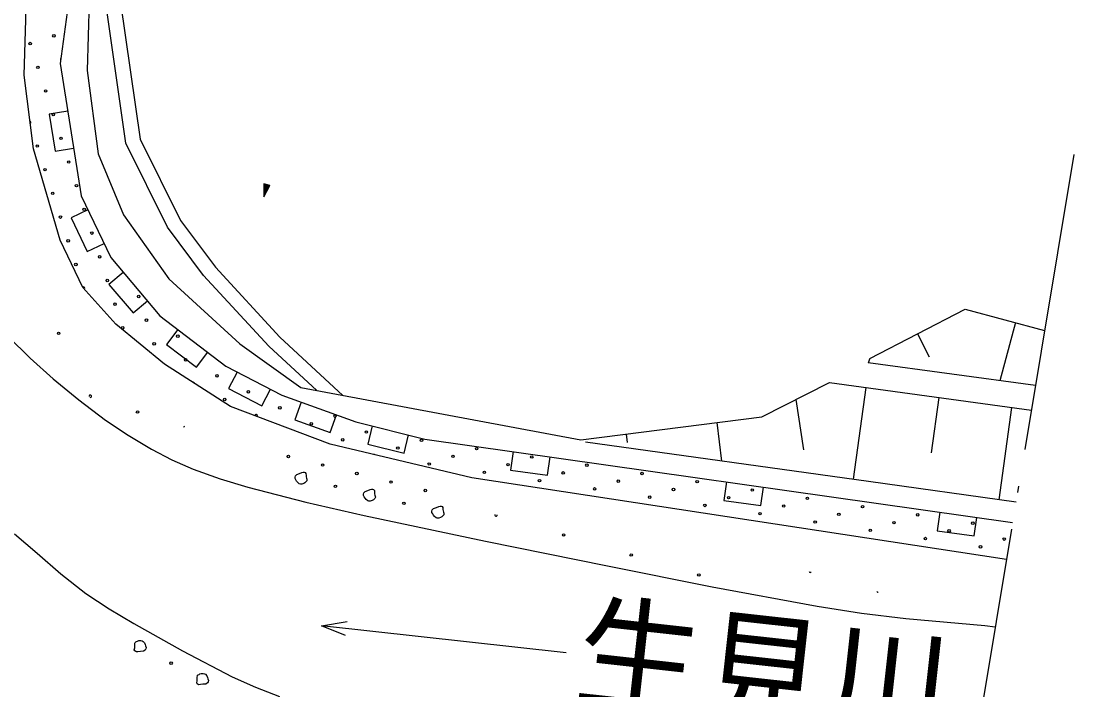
# Model space of a CAD drawing. Units: millimetres, scale not verified. Extents: x 40000 to 680000, y 20000 to 380000.
# Drawn here: x 450213 to 492444, y 287470 to 314316 of the extents above; entities that cross this region are included whole.
import ezdxf
from ezdxf.enums import TextEntityAlignment as Align

# ---------------------------------------------------------------- set-up
doc = ezdxf.new("R2010")
doc.units = ezdxf.units.MM
doc.header["$LTSCALE"] = 1000
doc.linetypes.add('LONG_DASHED_DOTTED', pattern=[15.25, 12, -1.5, 0.25, -1.5])
doc.layers.add('M-BGD', color=7, linetype='Continuous', lineweight=25)
doc.layers.add('M-BMK-LINE', color=2, linetype='LONG_DASHED_DOTTED', lineweight=25)
doc.styles.add('ＭＳ ゴシック', font='')
doc.styles.get('ＭＳ ゴシック').set_extended_font_data('MS Gothic')

msp = doc.modelspace()

# ---------------------------------------------------------------- linework, layer by layer
at = {"layer": 'M-BGD'}
for p, q in [((452460, 317566), (451781, 312607)), ((450333, 312143), (450441, 315387)), ((452948, 315115), (452867, 312334)), ((454202, 315047), (454985, 309570)), ((454410, 309409), (453607, 315028)), ((451781, 312607), (452625, 307304)), ((450708, 309189), (450333, 312143)), ((452867, 312334), (453303, 308986)), ((452085, 310696), (451345, 310578)), ((451345, 310578), (451581, 309097)), ((454985, 309570), (456611, 306311)), ((451788, 305526), (450708, 309189)), ((451581, 309097), (452321, 309215)), ((456093, 306037), (454410, 309409)), ((453303, 308986), (454325, 306533)), ((459956, 307782), (459951, 307266)), ((459951, 307266), (460198, 307719)), ((460198, 307719), (459956, 307782)), ((459964, 307316), (459971, 307765)), ((460177, 307711), (459964, 307317)), ((459971, 307765), (460177, 307711)), ((459977, 307366), (459985, 307742)), ((460154, 307698), (459977, 307366)), ((459985, 307742), (460154, 307698)), ((459990, 307414), (459998, 307719)), ((460131, 307684), (459990, 307414)), ((459998, 307719), (460131, 307684)), ((460003, 307463), (460012, 307696)), ((460108, 307671), (460003, 307463)), ((460012, 307696), (460108, 307671)), ((460015, 307512), (460025, 307673)), ((460086, 307658), (460015, 307512)), ((460025, 307673), (460086, 307658)), ((460028, 307561), (460038, 307650)), ((460051, 307647), (460028, 307561)), ((460063, 307644), (460028, 307561)), ((460038, 307650), (460063, 307644)), ((452625, 307304), (453808, 304824)), ((452894, 306741), (452217, 306418)), ((452217, 306418), (452863, 305064)), ((454325, 306533), (456142, 303967)), ((456611, 306311), (458009, 304436)), ((457533, 304105), (456093, 306037)), ((452696, 303624), (451788, 305526)), ((452863, 305064), (453540, 305387)), ((453808, 304824), (455779, 302489)), ((454310, 304230), (453737, 303746)), ((460154, 301263), (457533, 304105)), ((458009, 304436), (460599, 301627)), ((453737, 303746), (454705, 302600)), ((456142, 303967), (458993, 301355)), ((454017, 302155), (452696, 303624)), ((454705, 302600), (455278, 303084)), ((455779, 302489), (458427, 300471)), ((484253, 300778), (488081, 302748)), ((488081, 302748), (491269, 301903)), ((455968, 300544), (454017, 302155)), ((490094, 302215), (489475, 299881)), ((449692, 301660), (450575, 300786)), ((456507, 301935), (456052, 301338)), ((460599, 301627), (463123, 299290)), ((486167, 301763), (486642, 300840)), ((456052, 301338), (457245, 300429)), ((458993, 301355), (461434, 299604)), ((462073, 299485), (460154, 301263)), ((450575, 300786), (451503, 299953)), ((457245, 300429), (457700, 301026)), ((484253, 300778), (484191, 300604)), ((458609, 298848), (455968, 300544)), ((458427, 300471), (460672, 299296)), ((490900, 299686), (484191, 300604)), ((451503, 299953), (452531, 299108)), ((458885, 300231), (458537, 299567)), ((458537, 299567), (459866, 298871)), ((459866, 298871), (460214, 299536)), ((461434, 299604), (472661, 297512)), ((479931, 298427), (482640, 299816)), ((482640, 299816), (490735, 298696)), ((484102, 299614), (483591, 295924)), ((452531, 299108), (453603, 298304)), ((460672, 299296), (463636, 298226)), ((461448, 299016), (461194, 298310)), ((481286, 299122), (481592, 297113)), ((487024, 299209), (486717, 296991)), ((462614, 297329), (458609, 298848)), ((489946, 298805), (489433, 295098)), ((453603, 298304), (454509, 297692)), ((461194, 298310), (462605, 297801)), ((462605, 297801), (462859, 298506)), ((463636, 298226), (466415, 297542)), ((472661, 297512), (479931, 298427)), ((478114, 298199), (478308, 296656)), ((464297, 298064), (464118, 297335)), ((474479, 297741), (474521, 297403)), ((454509, 297692), (455445, 297133)), ((468294, 295979), (462614, 297329)), ((464118, 297335), (465575, 296977)), ((465575, 296977), (465754, 297705)), ((466415, 297542), (489984, 294187)), ((484200, 295840), (472854, 297412)), ((455445, 297133), (456267, 296707)), ((469950, 297039), (469844, 296297)), ((456267, 296707), (457117, 296335)), ((471329, 296085), (471435, 296828)), ((457117, 296335), (458196, 295943)), ((461201, 296010), (461215, 296066)), ((461215, 296066), (461271, 296121)), ((461271, 296121), (461384, 296159)), ((461384, 296159), (461477, 296196)), ((461477, 296196), (461530, 296215)), ((461530, 296215), (461569, 296209)), ((461569, 296209), (461608, 296195)), ((461608, 296195), (461639, 296160)), ((461639, 296160), (461643, 296078)), ((461643, 296078), (461650, 296019)), ((469844, 296297), (471329, 296085)), ((458196, 295943), (459307, 295604)), ((461204, 295956), (461201, 296010)), ((461235, 295899), (461204, 295956)), ((461264, 295846), (461235, 295899)), ((461308, 295793), (461264, 295846)), ((461372, 295746), (461308, 295793)), ((461418, 295734), (461372, 295746)), ((461475, 295734), (461418, 295734)), ((461551, 295754), (461475, 295734)), ((461599, 295787), (461551, 295754)), ((461628, 295810), (461599, 295787)), ((461655, 295831), (461628, 295810)), ((461650, 296019), (461661, 295974)), ((461675, 295860), (461655, 295831)), ((461661, 295974), (461678, 295932)), ((461678, 295887), (461675, 295860)), ((461678, 295932), (461678, 295887)), ((489737, 292707), (468294, 295979)), ((478505, 295821), (478399, 295079)), ((490120, 295001), (484200, 295840)), ((459307, 295604), (461630, 295011)), ((463946, 295327), (463960, 295383)), ((463949, 295274), (463946, 295327)), ((463980, 295217), (463949, 295274)), ((463960, 295383), (464016, 295439)), ((464009, 295163), (463980, 295217)), ((464016, 295439), (464128, 295477)), ((464128, 295477), (464221, 295514)), ((464221, 295514), (464275, 295533)), ((464275, 295533), (464314, 295527)), ((464314, 295527), (464352, 295512)), ((464352, 295512), (464384, 295477)), ((464384, 295477), (464388, 295395)), ((464388, 295395), (464395, 295337)), ((464395, 295337), (464406, 295292)), ((464406, 295292), (464422, 295250)), ((464423, 295205), (464420, 295177)), ((464422, 295250), (464423, 295205)), ((479884, 294867), (479990, 295610)), ((461630, 295011), (463972, 294475)), ((464053, 295110), (464009, 295163)), ((464117, 295063), (464053, 295110)), ((464163, 295052), (464117, 295063)), ((464220, 295052), (464163, 295052)), ((464296, 295072), (464220, 295052)), ((464344, 295105), (464296, 295072)), ((464373, 295127), (464344, 295105)), ((464400, 295149), (464373, 295127)), ((464420, 295177), (464400, 295149)), ((466761, 294756), (466873, 294794)), ((466873, 294794), (466966, 294832)), ((466966, 294832), (467020, 294850)), ((467020, 294850), (467058, 294845)), ((467058, 294845), (467097, 294830)), ((467097, 294830), (467129, 294795)), ((467129, 294795), (467133, 294713)), ((478399, 295079), (479884, 294867)), ((463972, 294475), (468844, 293440)), ((466691, 294645), (466705, 294701)), ((466694, 294591), (466691, 294645)), ((466725, 294535), (466694, 294591)), ((466705, 294701), (466761, 294756)), ((466754, 294481), (466725, 294535)), ((466798, 294428), (466754, 294481)), ((466862, 294381), (466798, 294428)), ((466908, 294369), (466862, 294381)), ((466965, 294370), (466908, 294369)), ((467041, 294389), (466965, 294370)), ((467089, 294422), (467041, 294389)), ((467117, 294445), (467089, 294422)), ((467145, 294466), (467117, 294445)), ((467133, 294713), (467140, 294654)), ((467140, 294654), (467151, 294609)), ((467165, 294495), (467145, 294466)), ((467151, 294609), (467167, 294568)), ((467168, 294523), (467165, 294495)), ((467167, 294568), (467168, 294523)), ((487059, 294604), (486954, 293861)), ((488439, 293650), (488544, 294392)), ((449956, 293736), (450864, 292966)), ((486954, 293861), (488439, 293650)), ((468844, 293440), (473741, 292452)), ((450864, 292966), (451814, 292136)), ((473741, 292452), (477934, 291613)), ((451814, 292136), (452807, 291348)), ((477934, 291613), (482142, 290832)), ((452807, 291348), (453753, 290722)), ((453753, 290722), (454743, 290140)), ((482142, 290832), (483918, 290555)), ((483918, 290555), (485703, 290339)), ((454743, 290140), (456695, 289045)), ((485703, 290339), (488868, 290053)), ((472080, 288962), (462266, 290048)), ((488868, 290053), (489288, 290007)), ((454771, 289309), (454782, 289353)), ((454777, 289264), (454771, 289309)), ((454782, 289353), (454791, 289379)), ((454791, 289379), (454817, 289402)), ((454817, 289402), (454849, 289416)), ((454849, 289416), (454882, 289431)), ((454882, 289431), (454937, 289452)), ((454937, 289452), (455015, 289453)), ((455015, 289453), (455070, 289439)), ((455070, 289439), (455112, 289417)), ((455112, 289417), (455164, 289356)), ((455164, 289356), (455193, 289294)), ((455193, 289294), (455209, 289235)), ((454754, 289079), (454770, 289159)), ((454777, 289037), (454754, 289079)), ((454770, 289159), (454777, 289218)), ((454777, 289218), (454777, 289264)), ((454811, 289014), (454777, 289037)), ((454847, 288999), (454811, 289014)), ((454903, 289004), (454847, 288999)), ((455003, 289019), (454903, 289004)), ((455121, 289028), (455003, 289019)), ((455189, 289069), (455121, 289028)), ((455216, 289120), (455189, 289069)), ((455209, 289235), (455225, 289173)), ((455225, 289173), (455216, 289120)), ((456695, 289045), (458681, 288000)), ((457273, 287990), (457284, 288034)), ((457284, 288034), (457293, 288060)), ((457293, 288060), (457319, 288083)), ((457319, 288083), (457351, 288097)), ((457351, 288097), (457384, 288112)), ((457384, 288112), (457439, 288133)), ((457439, 288133), (457517, 288134)), ((457517, 288134), (457572, 288120)), ((457572, 288120), (457614, 288098)), ((457614, 288098), (457666, 288037)), ((457666, 288037), (457695, 287975)), ((457257, 287760), (457272, 287840)), ((457279, 287718), (457257, 287760)), ((457272, 287840), (457279, 287899)), ((457280, 287945), (457273, 287990)), ((457279, 287899), (457280, 287945)), ((457313, 287695), (457279, 287718)), ((457349, 287680), (457313, 287695)), ((457405, 287685), (457349, 287680)), ((457505, 287700), (457405, 287685)), ((457623, 287709), (457505, 287700)), ((457691, 287750), (457623, 287709)), ((457718, 287801), (457691, 287750)), ((457695, 287975), (457711, 287916)), ((457711, 287916), (457727, 287854)), ((457727, 287854), (457718, 287801)), ((458681, 288000), (459616, 287578)), ((459616, 287578), (460582, 287208))]:
    msp.add_line(p, q, dxfattribs=at)
msp.add_lwpolyline([(463228, 289652), (462266, 290048), (463291, 290221)], dxfattribs=at)
for centre in [(450579, 313413), (451530, 313722), (450888, 312462), (451197, 311511), (451507, 310560), (451816, 309609), (450865, 309300), (451175, 308349), (452125, 308658), (451484, 307398), (452435, 307707), (452744, 306756), (451793, 306447), (453054, 305805), (452102, 305496), (452412, 304545), (453363, 304854), (453672, 303903), (454933, 303262), (453982, 302952), (454291, 302002), (455242, 302311), (451718, 301784), (456502, 301669), (455551, 301360), (456812, 300718), (458072, 300077), (459332, 299435), (458381, 299126), (454886, 298627), (460592, 298794), (461853, 298152), (462804, 298461), (464064, 297820), (463113, 297510), (466275, 297488), (460935, 296839), (465324, 297178), (467536, 296846), (468486, 297155), (462307, 296498), (466585, 296537), (469747, 296514), (470698, 296823), (472909, 296491), (463680, 296157), (468796, 296204), (471958, 296182), (475120, 296159), (462823, 295641), (465052, 295816), (471007, 295872), (474169, 295849), (477332, 295827), (466425, 295474), (473218, 295540), (475430, 295208), (476381, 295517), (478592, 295185), (479543, 295494), (481754, 295162), (465568, 294959), (477641, 294876), (480803, 294853), (483965, 294830), (479852, 294543), (483014, 294520), (486177, 294498), (482063, 294211), (484274, 293879), (485225, 294188), (488388, 294165), (471975, 293693), (486486, 293547), (487437, 293856), (489648, 293524), (488697, 293214), (474687, 292890), (477400, 292087), (456231, 288546)]:
    msp.add_circle(centre, 49.8, dxfattribs=at)
for centre, start, end in [((451839, 312771), 126.3703, 218.0385), ((450556, 310251), 297.5904, 76.864), ((452721, 303594), 312.6989, 127.6266), ((457762, 301028), 196.3709, 268.9916), ((457121, 299767), 4.5309, 110.0666), ((452987, 299256), 274.2911, 194.3014), ((459642, 298484), 307.5461, 190.9302), ((456784, 297998), 106.4826, 172.9736), ((464373, 296869), 41.945, 111.2983), ((469263, 294496), 160.1883, 359.2385), ((481869, 292239), 197.2036, 322.2232), ((484581, 291437), 204.9718, 288.9245)]:
    msp.add_arc(centre, 49.8, start, end, dxfattribs=at)
at = {"layer": 'M-BMK-LINE'}
msp.add_line((492444, 308960), (481138, 241065), dxfattribs=at)

# ---------------------------------------------------------------- texts
at = {"layer": 'M-BGD', "style": 'ＭＳ ゴシック'}
msp.add_text('生見川', height=3666, rotation=353.7, dxfattribs=at).set_placement((472199, 286162), align=Align.BOTTOM_LEFT)

doc.saveas('drawing.dxf')
